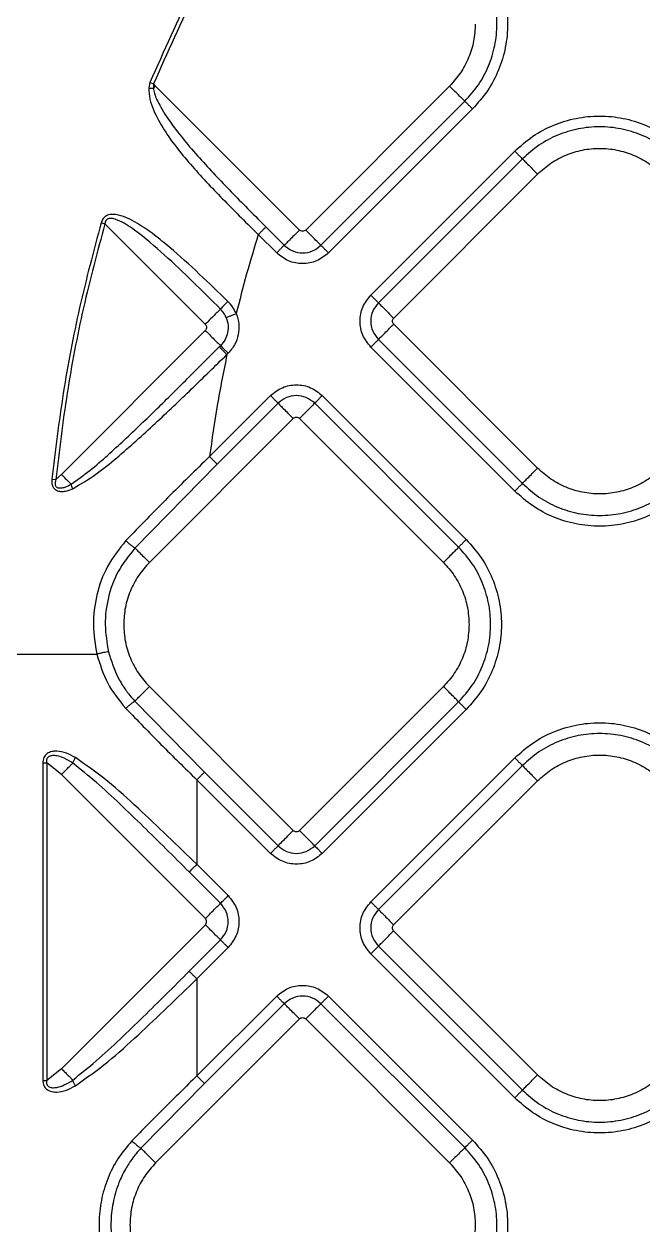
# Model space of a CAD drawing. Extents: x 939 to 1039, y 781 to 934.
# Drawn here: x 954.43 to 957.26, y 836 to 841.49 of the extents above; entities that cross this region are included whole.
import ezdxf

# ---------------------------------------------------------------- set-up
doc = ezdxf.new("R2010")
doc.units = 0
doc.header["$MEASUREMENT"] = 0
doc.layers.add('1', color=4, linetype='Continuous')

# ---------------------------------------------------------------- blocks, each defined once
blk = doc.blocks.new('Envoy')
at = {"layer": '1', "color": 3, "linetype": 'Continuous', "lineweight": 25}
for p, q in [((16.3502, 42.0506), (16.3445, 42.0255)), ((16.3502, 42.0506), (16.3665, 42.0439)), ((16.3665, 42.0439), (16.3658, 42.024)), ((16.3759, 42.0341), (16.3658, 42.024)), ((16.3759, 42.0341), (16.3665, 42.0439)), ((17.0348, 41.3753), (16.3759, 42.0341)), ((17.7219, 42.0341), (17.0631, 41.3753)), ((17.1328, 41.3055), (17.7916, 41.9644)), ((17.8265, 41.9295), (17.1677, 41.2707)), ((17.3612, 41.0772), (18.02, 41.736)), ((18.0549, 41.7011), (17.3961, 41.0423)), ((17.4658, 40.9726), (18.1246, 41.6314)), ((16.6035, 40.944), (16.1436, 41.404)), ((16.8811, 41.3895), (16.9651, 41.3055)), ((16.9302, 41.2707), (16.8462, 41.3547)), ((16.6035, 40.9158), (15.9447, 40.2569)), ((18.1246, 40.2854), (17.4658, 40.9443)), ((16.6676, 40.8404), (16.6733, 40.846)), ((18.02, 40.1809), (17.3612, 40.8397)), ((17.3961, 40.8745), (18.0549, 40.2157)), ((16.7081, 40.8112), (16.7025, 40.8055)), ((16.6229, 40.3388), (16.9017, 40.6176)), ((17.1391, 40.6176), (17.798, 39.9588)), ((16.9365, 40.5828), (16.6577, 40.304)), ((17.7631, 39.9239), (17.1043, 40.5828)), ((16.3474, 39.8542), (17.0063, 40.513)), ((17.0345, 40.513), (17.6934, 39.8542)), ((16.6577, 40.304), (16.2814, 39.9202)), ((15.9012, 40.2349), (15.9187, 40.2331)), ((15.9447, 40.2569), (15.9187, 40.2331)), ((17.0063, 38.6272), (16.3474, 39.2861)), ((17.6934, 39.2861), (17.0345, 38.6272)), ((16.2809, 39.2196), (16.5995, 38.8946)), ((17.1043, 38.5575), (17.7631, 39.2164)), ((17.798, 39.1815), (17.1391, 38.5227)), ((15.86, 38.9374), (15.86, 37.4834)), ((15.86, 38.9374), (15.8776, 38.9374)), ((15.8776, 38.9374), (15.8776, 37.4834)), ((15.9447, 38.8834), (15.8776, 38.9374)), ((17.3612, 38.3006), (18.02, 38.9595)), ((18.0549, 38.9246), (17.396, 38.2658)), ((16.6036, 38.2246), (15.9447, 38.8834)), ((16.5646, 38.8597), (16.5646, 38.4727)), ((16.9017, 38.5227), (16.5646, 38.8597)), ((16.5995, 38.8946), (16.9365, 38.5575)), ((17.4657, 38.196), (18.1246, 38.8549)), ((16.5646, 38.4727), (16.7081, 38.3292)), ((16.6733, 38.2943), (16.5298, 38.4378)), ((16.6036, 38.1963), (15.9447, 37.5374)), ((18.1246, 37.5089), (17.4657, 38.1678)), ((16.5298, 37.983), (16.6733, 38.1265)), ((16.7081, 38.0917), (16.5646, 37.9482)), ((17.396, 38.098), (18.0549, 37.4392)), ((18.02, 37.4043), (17.3612, 38.0632)), ((16.5646, 37.9482), (16.5646, 37.5041)), ((16.5646, 37.5041), (16.9302, 37.8696)), ((17.1677, 37.8696), (17.8265, 37.2108)), ((16.9651, 37.8348), (16.5995, 37.4692)), ((17.7916, 37.176), (17.1328, 37.8348)), ((16.3759, 37.1062), (17.0348, 37.7651)), ((17.0631, 37.7651), (17.7219, 37.1062)), ((15.86, 37.4834), (15.8776, 37.4834)), ((15.9447, 37.5374), (15.8776, 37.4834)), ((16.5995, 37.4692), (16.3087, 37.1735))]:
    blk.add_line(p, q, dxfattribs=at)
for points, knots in [([(14.595, 39.4346), (14.6045, 39.6221), (14.6236, 39.9985), (14.703, 40.5621), (14.8221, 41.1243), (14.9754, 41.6443), (15.154, 42.1208), (15.35, 42.5541), (15.5779, 42.9778), (15.8387, 43.3892), (16.1162, 43.763), (16.4047, 44.0995), (16.6986, 44.4), (17.0153, 44.683), (17.3538, 44.9462), (17.713, 45.187), (18.0911, 45.4032), (18.486, 45.5927), (18.895, 45.7537), (19.3153, 45.8851), (19.7438, 45.9851), (20.1772, 46.0561), (20.4682, 46.0774), (20.6134, 46.0881)], [0, 0, 0, 0, 0.057519, 0.115497, 0.173995, 0.233075, 0.280807, 0.328999, 0.377692, 0.426925, 0.476723, 0.518669, 0.561028, 0.603797, 0.646955, 0.690471, 0.7343, 0.778382, 0.822649, 0.867024, 0.911433, 0.955789, 1, 1, 1, 1]), ([(17.0512, 43.2698), (16.9583, 43.1424), (16.7731, 42.8884), (16.5398, 42.4789), (16.4133, 42.1931), (16.3502, 42.0506)], [0, 0, 0, 0, 0.33526, 0.668547, 1, 1, 1, 1]), ([(17.0651, 43.259), (16.9731, 43.1329), (16.789, 42.8805), (16.5563, 42.4726), (16.4298, 42.1868), (16.3665, 42.0439)], [0, 0, 0, 0, 0.333113, 0.66644, 1, 1, 1, 1]), ([(17.8265, 42.7068), (17.8505, 42.6799), (17.8984, 42.6262), (17.9487, 42.5297), (17.9804, 42.4261), (17.991, 42.3182), (17.9804, 42.2102), (17.9487, 42.1067), (17.8984, 42.0102), (17.8505, 41.9564), (17.8265, 41.9295)], [0, 0, 0, 0, 0.1249993, 0.2500002, 0.3749998, 0.5, 0.6250002, 0.7499998, 0.8750007, 1, 1, 1, 1]), ([(17.7916, 41.9644), (17.8134, 41.9889), (17.8571, 42.0378), (17.9029, 42.1256), (17.9318, 42.2199), (17.9414, 42.3182), (17.9318, 42.4165), (17.9029, 42.5107), (17.8571, 42.5985), (17.8134, 42.6475), (17.7916, 42.672)], [0, 0, 0, 0, 0.125, 0.250001, 0.375, 0.5, 0.625, 0.75, 0.875, 1, 1, 1, 1]), ([(17.8396, 42.3182), (17.8381, 42.2919), (17.8351, 42.2393), (17.8111, 42.1636), (17.7745, 42.0931), (17.7394, 42.0538), (17.7219, 42.0341)], [0, 0, 0, 0, 0.25, 0.5, 0.750001, 1, 1, 1, 1]), ([(16.3445, 42.0255), (16.3454, 42.0082), (16.3471, 41.9735), (16.3716, 41.9086), (16.4307, 41.802), (16.5426, 41.6642), (16.6911, 41.5077), (16.7945, 41.4057), (16.8462, 41.3547)], [0, 0, 0, 0, 0.060393, 0.121471, 0.245108, 0.495655, 0.747972, 1, 1, 1, 1]), ([(16.3445, 42.0255), (16.348, 42.0253), (16.355, 42.0249), (16.3622, 42.0243), (16.3658, 42.024)], [0, 0, 0, 0, 0.499984, 1, 1, 1, 1]), ([(16.3658, 42.024), (16.3673, 42.0159), (16.3708, 41.9978), (16.3828, 41.9691), (16.4084, 41.9193), (16.4525, 41.8544), (16.5158, 41.7743), (16.6078, 41.6694), (16.7308, 41.5405), (16.8309, 41.4399), (16.8811, 41.3895)], [0, 0, 0, 0, 0.029653, 0.067178, 0.113034, 0.23478, 0.353817, 0.486673, 0.742908, 1, 1, 1, 1]), ([(17.7916, 41.9644), (17.7894, 41.9666), (17.785, 41.971), (17.7684, 41.9876), (17.7467, 42.0093), (17.7302, 42.0258), (17.7219, 42.0341)], [0, 0, 0, 0, 0.2499958, 0.499998, 0.7500011, 1, 1, 1, 1]), ([(17.7916, 41.9644), (17.7927, 41.9633), (17.7949, 41.9611), (17.8032, 41.9528), (17.8141, 41.9419), (17.8223, 41.9337), (17.8265, 41.9295)], [0, 0, 0, 0, 0.249995, 0.5, 0.75, 1, 1, 1, 1]), ([(18.02, 41.736), (18.0469, 41.76), (18.1007, 41.8079), (18.1972, 41.8582), (18.3007, 41.8899), (18.4087, 41.9005), (18.5166, 41.8899), (18.6202, 41.8582), (18.7167, 41.8079), (18.7704, 41.76), (18.7973, 41.736)], [0, 0, 0, 0, 0.125002, 0.25, 0.374999, 0.500001, 0.625, 0.75, 0.875, 1, 1, 1, 1]), ([(18.7625, 41.7011), (18.738, 41.7229), (18.689, 41.7666), (18.6012, 41.8124), (18.507, 41.8412), (18.4087, 41.8509), (18.3104, 41.8412), (18.2161, 41.8124), (18.1283, 41.7666), (18.0794, 41.7229), (18.0549, 41.7011)], [0, 0, 0, 0, 0.124999, 0.25, 0.375, 0.499999, 0.625, 0.75, 0.874999, 1, 1, 1, 1]), ([(18.0549, 41.7011), (18.0538, 41.7022), (18.0516, 41.7044), (18.0433, 41.7127), (18.0324, 41.7236), (18.0242, 41.7318), (18.02, 41.736)], [0, 0, 0, 0, 0.249994, 0.499981, 0.749981, 1, 1, 1, 1]), ([(18.1246, 41.6314), (18.1443, 41.6489), (18.1836, 41.684), (18.2541, 41.7207), (18.3298, 41.7439), (18.4087, 41.7516), (18.4876, 41.7439), (18.5633, 41.7207), (18.6338, 41.684), (18.6731, 41.6489), (18.6927, 41.6314)], [0, 0, 0, 0, 0.125002, 0.250002, 0.374999, 0.500002, 0.625, 0.750001, 0.875001, 1, 1, 1, 1]), ([(18.0549, 41.7011), (18.0571, 41.6989), (18.0615, 41.6945), (18.0781, 41.6779), (18.0998, 41.6562), (18.1163, 41.6397), (18.1246, 41.6314)], [0, 0, 0, 0, 0.249996, 0.500006, 0.75, 1, 1, 1, 1]), ([(16.7068, 41.0489), (16.6634, 41.0908), (16.5759, 41.1752), (16.4638, 41.2776), (16.3691, 41.3546), (16.3057, 41.3992), (16.2508, 41.4291), (16.2132, 41.4434), (16.181, 41.4481), (16.1601, 41.4455), (16.1453, 41.4377), (16.1366, 41.4294), (16.1303, 41.4195), (16.1279, 41.4124), (16.1267, 41.4088)], [0, 0, 0, 0, 0.240374, 0.484147, 0.608417, 0.735385, 0.800483, 0.867469, 0.902087, 0.936932, 0.953857, 0.969924, 0.985244, 1, 1, 1, 1]), ([(16.1267, 41.4088), (16.0923, 41.28), (16.0236, 41.0227), (15.9491, 40.6303), (15.9171, 40.3666), (15.9012, 40.2349)], [0, 0, 0, 0, 0.334234, 0.667521, 1, 1, 1, 1]), ([(16.1436, 41.404), (16.1095, 41.2761), (16.0411, 41.0201), (15.9666, 40.6288), (15.9347, 40.3651), (15.9187, 40.2331)], [0, 0, 0, 0, 0.332501, 0.665942, 1, 1, 1, 1]), ([(16.1267, 41.4088), (16.1294, 41.408), (16.1349, 41.4065), (16.1407, 41.4048), (16.1436, 41.404)], [0, 0, 0, 0, 0.499973, 1, 1, 1, 1]), ([(16.6732, 41.0137), (16.5888, 41.0975), (16.4615, 41.2241), (16.3045, 41.3597), (16.2227, 41.4141), (16.1818, 41.4279), (16.1652, 41.429), (16.1547, 41.4253), (16.1488, 41.4201), (16.1449, 41.4127), (16.1441, 41.407), (16.1436, 41.404)], [0, 0, 0, 0, 0.506164, 0.764064, 0.8935, 0.928018, 0.953435, 0.96502, 0.975754, 0.987013, 1, 1, 1, 1]), ([(16.8462, 41.3547), (16.8503, 41.3588), (16.8586, 41.3671), (16.8695, 41.3779), (16.8777, 41.3862), (16.88, 41.3884), (16.8811, 41.3895)], [0, 0, 0, 0, 0.2500013, 0.5000076, 0.7499998, 1, 1, 1, 1]), ([(16.8462, 41.3547), (16.8278, 41.2948), (16.7911, 41.175), (16.7604, 41.0535), (16.745, 40.9927)], [0, 0, 0, 0, 0.499863, 1, 1, 1, 1]), ([(17.0348, 41.3753), (17.0265, 41.367), (17.0099, 41.3504), (16.9883, 41.3288), (16.9717, 41.3122), (16.9673, 41.3078), (16.9651, 41.3055)], [0, 0, 0, 0, 0.2499989, 0.500002, 0.7500042, 1, 1, 1, 1]), ([(17.0631, 41.3753), (17.061, 41.3736), (17.0568, 41.3704), (17.0489, 41.3689), (17.041, 41.3704), (17.0368, 41.3736), (17.0348, 41.3753)], [0, 0, 0, 0, 0.250207, 0.499963, 0.749793, 1, 1, 1, 1]), ([(17.1328, 41.3055), (17.1306, 41.3078), (17.1261, 41.3122), (17.1095, 41.3288), (17.0879, 41.3504), (17.0713, 41.367), (17.0631, 41.3753)], [0, 0, 0, 0, 0.249994, 0.500002, 0.750003, 1, 1, 1, 1]), ([(16.9651, 41.3055), (16.9639, 41.3044), (16.9617, 41.3022), (16.9534, 41.2939), (16.9426, 41.2831), (16.9343, 41.2748), (16.9302, 41.2707)], [0, 0, 0, 0, 0.249991, 0.499989, 0.749986, 1, 1, 1, 1]), ([(16.9651, 41.3055), (16.9773, 41.2959), (17.0019, 41.2765), (17.0489, 41.2679), (17.096, 41.2765), (17.1205, 41.2959), (17.1328, 41.3055)], [0, 0, 0, 0, 0.249854, 0.499976, 0.750123, 1, 1, 1, 1]), ([(17.1328, 41.3055), (17.1339, 41.3044), (17.1361, 41.3022), (17.1444, 41.2939), (17.1552, 41.2831), (17.1635, 41.2748), (17.1677, 41.2707)], [0, 0, 0, 0, 0.249995, 0.499983, 0.750004, 1, 1, 1, 1]), ([(17.1677, 41.2707), (17.1503, 41.257), (17.1156, 41.2295), (17.0489, 41.2175), (16.9823, 41.2295), (16.9475, 41.257), (16.9302, 41.2707)], [0, 0, 0, 0, 0.2500696, 0.5000136, 0.7499316, 1, 1, 1, 1]), ([(17.3612, 40.8397), (17.3475, 40.857), (17.32, 40.8918), (17.308, 40.9584), (17.32, 41.0251), (17.3475, 41.0598), (17.3612, 41.0772)], [0, 0, 0, 0, 0.25007, 0.500018, 0.749936, 1, 1, 1, 1]), ([(17.3961, 41.0423), (17.3949, 41.0434), (17.3927, 41.0456), (17.3844, 41.0539), (17.3736, 41.0647), (17.3653, 41.073), (17.3612, 41.0772)], [0, 0, 0, 0, 0.249989, 0.499993, 0.749997, 1, 1, 1, 1]), ([(16.6732, 41.0137), (16.671, 41.0115), (16.6665, 41.007), (16.6499, 40.9904), (16.6283, 40.9688), (16.6118, 40.9523), (16.6035, 40.944)], [0, 0, 0, 0, 0.249998, 0.500005, 0.749991, 1, 1, 1, 1]), ([(16.7068, 41.0489), (16.7027, 41.0448), (16.6946, 41.0366), (16.6842, 41.0257), (16.6763, 41.0173), (16.6742, 41.0149), (16.6732, 41.0137)], [0, 0, 0, 0, 0.250009, 0.499987, 0.750024, 1, 1, 1, 1]), ([(16.6993, 40.9743), (16.6961, 40.9813), (16.6894, 40.9957), (16.6787, 41.0076), (16.6732, 41.0137)], [0, 0, 0, 0, 0.483453, 1, 1, 1, 1]), ([(16.745, 40.9927), (16.7403, 41.0026), (16.7305, 41.0233), (16.7149, 41.0401), (16.7068, 41.0489)], [0, 0, 0, 0, 0.479042, 1, 1, 1, 1]), ([(17.3961, 41.0423), (17.3864, 41.03), (17.367, 41.0055), (17.3584, 40.9584), (17.367, 40.9114), (17.3864, 40.8868), (17.3961, 40.8745)], [0, 0, 0, 0, 0.249858, 0.499987, 0.750127, 1, 1, 1, 1]), ([(17.3961, 41.0423), (17.3983, 41.0401), (17.4027, 41.0356), (17.4193, 41.019), (17.4409, 40.9974), (17.4575, 40.9808), (17.4658, 40.9726)], [0, 0, 0, 0, 0.2499936, 0.5000011, 0.7499916, 1, 1, 1, 1]), ([(16.6993, 40.9743), (16.7027, 40.9631), (16.7097, 40.941), (16.707, 40.9059), (16.6956, 40.8727), (16.6807, 40.8549), (16.6733, 40.846)], [0, 0, 0, 0, 0.250604, 0.499374, 0.750725, 1, 1, 1, 1]), ([(16.745, 40.9927), (16.7396, 40.9905), (16.7287, 40.9861), (16.7145, 40.9804), (16.7036, 40.976), (16.7007, 40.9748), (16.6993, 40.9743)], [0, 0, 0, 0, 0.2499785, 0.4999781, 0.7500005, 1, 1, 1, 1]), ([(16.745, 40.9927), (16.7499, 40.977), (16.7596, 40.9456), (16.7559, 40.896), (16.7398, 40.8489), (16.7187, 40.8237), (16.7081, 40.8112)], [0, 0, 0, 0, 0.249855, 0.500039, 0.749734, 1, 1, 1, 1]), ([(17.4658, 40.9443), (17.4641, 40.9463), (17.4609, 40.9505), (17.4594, 40.9584), (17.4609, 40.9663), (17.4641, 40.9705), (17.4658, 40.9726)], [0, 0, 0, 0, 0.250239, 0.500001, 0.749753, 1, 1, 1, 1]), ([(16.6035, 40.944), (16.6052, 40.942), (16.6084, 40.9378), (16.6099, 40.9299), (16.6084, 40.922), (16.6052, 40.9178), (16.6035, 40.9158)], [0, 0, 0, 0, 0.250247, 0.5, 0.749753, 1, 1, 1, 1]), ([(16.6035, 40.9158), (16.6118, 40.9075), (16.6284, 40.8909), (16.65, 40.8693), (16.6666, 40.8527), (16.6711, 40.8483), (16.6733, 40.846)], [0, 0, 0, 0, 0.249997, 0.499999, 0.750006, 1, 1, 1, 1]), ([(17.3961, 40.8745), (17.3983, 40.8768), (17.4027, 40.8812), (17.4193, 40.8978), (17.4409, 40.9194), (17.4575, 40.936), (17.4658, 40.9443)], [0, 0, 0, 0, 0.249993, 0.5, 0.749991, 1, 1, 1, 1]), ([(15.9893, 40.2123), (16.0183, 40.2328), (16.0764, 40.2738), (16.1554, 40.3437), (16.2331, 40.4146), (16.3082, 40.4859), (16.4046, 40.5793), (16.5242, 40.6972), (16.6188, 40.7916), (16.6676, 40.8404)], [0, 0, 0, 0, 0.115971, 0.23265, 0.342683, 0.457124, 0.568197, 0.776953, 1, 1, 1, 1]), ([(16.7025, 40.8055), (16.6983, 40.8097), (16.6901, 40.8179), (16.6792, 40.8288), (16.6709, 40.8371), (16.6687, 40.8393), (16.6676, 40.8404)], [0, 0, 0, 0, 0.249999, 0.50002, 0.750006, 1, 1, 1, 1]), ([(16.6733, 40.846), (16.6744, 40.8449), (16.6766, 40.8427), (16.6849, 40.8344), (16.6957, 40.8236), (16.704, 40.8153), (16.7081, 40.8112)], [0, 0, 0, 0, 0.249988, 0.499994, 0.749998, 1, 1, 1, 1]), ([(17.3961, 40.8745), (17.3949, 40.8734), (17.3927, 40.8712), (17.3844, 40.8629), (17.3736, 40.8521), (17.3653, 40.8438), (17.3612, 40.8397)], [0, 0, 0, 0, 0.249987, 0.499994, 0.749998, 1, 1, 1, 1]), ([(15.9965, 40.1916), (16.0326, 40.2126), (16.103, 40.2538), (16.1973, 40.3321), (16.2872, 40.4102), (16.4016, 40.5154), (16.5398, 40.6471), (16.6487, 40.7531), (16.7025, 40.8055)], [0, 0, 0, 0, 0.136143, 0.266009, 0.39289, 0.517551, 0.761655, 1, 1, 1, 1]), ([(16.7025, 40.8055), (16.687, 40.7282), (16.656, 40.5733), (16.6339, 40.417), (16.6229, 40.3388)], [0, 0, 0, 0, 0.499762, 1, 1, 1, 1]), ([(16.9017, 40.6176), (16.919, 40.6313), (16.9538, 40.6588), (17.0204, 40.6708), (17.0871, 40.6588), (17.1218, 40.6313), (17.1391, 40.6176)], [0, 0, 0, 0, 0.2500696, 0.5000136, 0.7499316, 1, 1, 1, 1]), ([(16.9365, 40.5828), (16.9354, 40.5839), (16.9332, 40.5861), (16.9249, 40.5944), (16.9141, 40.6052), (16.9058, 40.6135), (16.9017, 40.6176)], [0, 0, 0, 0, 0.249995, 0.499983, 0.750002, 1, 1, 1, 1]), ([(17.1043, 40.5828), (17.092, 40.5924), (17.0675, 40.6118), (17.0204, 40.6204), (16.9733, 40.6118), (16.9488, 40.5924), (16.9365, 40.5828)], [0, 0, 0, 0, 0.249853, 0.499976, 0.750124, 1, 1, 1, 1]), ([(17.1043, 40.5828), (17.1054, 40.5839), (17.1076, 40.5861), (17.1159, 40.5944), (17.1267, 40.6052), (17.135, 40.6135), (17.1391, 40.6176)], [0, 0, 0, 0, 0.249991, 0.499989, 0.749983, 1, 1, 1, 1]), ([(16.9365, 40.5828), (16.9388, 40.5806), (16.9432, 40.5761), (16.9598, 40.5595), (16.9814, 40.5379), (16.998, 40.5213), (17.0063, 40.513)], [0, 0, 0, 0, 0.249995, 0.500002, 0.750004, 1, 1, 1, 1]), ([(17.1043, 40.5828), (17.1021, 40.5806), (17.0976, 40.5761), (17.081, 40.5595), (17.0594, 40.5379), (17.0428, 40.5213), (17.0345, 40.513)], [0, 0, 0, 0, 0.2499965, 0.4999979, 0.7500024, 1, 1, 1, 1]), ([(17.0063, 40.513), (17.0083, 40.5147), (17.0125, 40.5179), (17.0204, 40.5194), (17.0283, 40.5179), (17.0325, 40.5147), (17.0345, 40.513)], [0, 0, 0, 0, 0.250204, 0.499963, 0.749796, 1, 1, 1, 1]), ([(16.6229, 40.3388), (16.5586, 40.2761), (16.4288, 40.1493), (16.3033, 40.0194), (16.2399, 39.9538)], [0, 0, 0, 0, 0.495038, 1, 1, 1, 1]), ([(16.6577, 40.304), (16.6566, 40.3051), (16.6544, 40.3073), (16.6461, 40.3156), (16.6353, 40.3264), (16.627, 40.3347), (16.6229, 40.3388)], [0, 0, 0, 0, 0.249995, 0.499996, 0.749998, 1, 1, 1, 1]), ([(15.9012, 40.2349), (15.9008, 40.2302), (15.9002, 40.2204), (15.9023, 40.208), (15.9064, 40.1985), (15.9114, 40.1918), (15.9181, 40.1861), (15.9291, 40.1807), (15.9445, 40.1783), (15.9686, 40.1804), (15.9855, 40.1871), (15.9965, 40.1916)], [0, 0, 0, 0, 0.101761, 0.208081, 0.264944, 0.32549, 0.390403, 0.458988, 0.599492, 0.737615, 1, 1, 1, 1]), ([(15.9187, 40.2331), (15.9175, 40.229), (15.9155, 40.2216), (15.9153, 40.2119), (15.9174, 40.205), (15.9207, 40.2004), (15.9256, 40.1971), (15.9337, 40.1946), (15.946, 40.1948), (15.9658, 40.1997), (15.9801, 40.2074), (15.9893, 40.2123)], [0, 0, 0, 0, 0.115317, 0.208461, 0.261725, 0.312367, 0.365652, 0.426512, 0.550252, 0.710237, 1, 1, 1, 1]), ([(15.9447, 40.2569), (15.9528, 40.2488), (15.969, 40.2326), (15.9825, 40.2191), (15.9893, 40.2123)], [0, 0, 0, 0, 0.499986, 1, 1, 1, 1]), ([(18.0549, 40.2157), (18.0571, 40.2179), (18.0615, 40.2224), (18.0781, 40.2389), (18.0998, 40.2606), (18.1163, 40.2772), (18.1246, 40.2854)], [0, 0, 0, 0, 0.2499971, 0.5000068, 0.7500017, 1, 1, 1, 1]), ([(18.6927, 40.2854), (18.6731, 40.2679), (18.6338, 40.2328), (18.5633, 40.1961), (18.4876, 40.1729), (18.4087, 40.1652), (18.3298, 40.1729), (18.2541, 40.1961), (18.1836, 40.2328), (18.1443, 40.2679), (18.1246, 40.2854)], [0, 0, 0, 0, 0.124999, 0.249999, 0.374999, 0.499998, 0.625001, 0.749998, 0.874998, 1, 1, 1, 1]), ([(15.9965, 40.1916), (15.995, 40.1952), (15.9921, 40.2025), (15.9902, 40.2091), (15.9893, 40.2123)], [0, 0, 0, 0, 0.500009, 1, 1, 1, 1]), ([(18.0549, 40.2157), (18.0538, 40.2146), (18.0516, 40.2124), (18.0433, 40.2041), (18.0324, 40.1933), (18.0242, 40.185), (18.02, 40.1809)], [0, 0, 0, 0, 0.249995, 0.49998, 0.749981, 1, 1, 1, 1]), ([(18.7973, 40.1809), (18.7704, 40.1569), (18.7167, 40.1089), (18.6202, 40.0586), (18.5166, 40.0269), (18.4087, 40.0164), (18.3007, 40.0269), (18.1972, 40.0586), (18.1007, 40.1089), (18.0469, 40.1569), (18.02, 40.1809)], [0, 0, 0, 0, 0.125, 0.25, 0.374999, 0.499999, 0.625, 0.75, 0.874998, 1, 1, 1, 1]), ([(18.0549, 40.2157), (18.0794, 40.1939), (18.1283, 40.1502), (18.2161, 40.1044), (18.3104, 40.0756), (18.4087, 40.066), (18.507, 40.0756), (18.6012, 40.1044), (18.689, 40.1502), (18.738, 40.1939), (18.7625, 40.2157)], [0, 0, 0, 0, 0.1250017, 0.2500002, 0.375, 0.5000013, 0.6249997, 0.7499995, 0.8750006, 1, 1, 1, 1]), ([(17.7631, 39.9239), (17.7642, 39.925), (17.7664, 39.9272), (17.7747, 39.9355), (17.7855, 39.9464), (17.7938, 39.9547), (17.798, 39.9588)], [0, 0, 0, 0, 0.249993, 0.499982, 0.750004, 1, 1, 1, 1]), ([(17.798, 39.9588), (17.822, 39.9319), (17.8699, 39.8781), (17.9202, 39.7817), (17.9519, 39.6781), (17.9625, 39.5701), (17.9519, 39.4622), (17.9202, 39.3586), (17.8699, 39.2621), (17.822, 39.2084), (17.798, 39.1815)], [0, 0, 0, 0, 0.124999, 0.249999, 0.375, 0.5, 0.625, 0.750001, 0.875001, 1, 1, 1, 1]), ([(16.2399, 39.9538), (16.2093, 39.9156), (16.1497, 39.8411), (16.1028, 39.7068), (16.0847, 39.5693), (16.0996, 39.4795), (16.107, 39.4346)], [0, 0, 0, 0, 0.262721, 0.51251, 0.756279, 1, 1, 1, 1]), ([(16.2814, 39.9202), (16.2537, 39.8856), (16.1993, 39.8177), (16.156, 39.6952), (16.1392, 39.5692), (16.1531, 39.4868), (16.16, 39.4456)], [0, 0, 0, 0, 0.260418, 0.510177, 0.75513, 1, 1, 1, 1]), ([(16.2399, 39.9538), (16.244, 39.95), (16.2522, 39.9424), (16.2643, 39.9322), (16.2748, 39.9241), (16.2792, 39.9215), (16.2814, 39.9202)], [0, 0, 0, 0, 0.249986, 0.499995, 0.750003, 1, 1, 1, 1]), ([(16.2814, 39.9202), (16.2846, 39.9171), (16.2908, 39.9108), (16.3069, 39.8948), (16.3261, 39.8755), (16.3403, 39.8613), (16.3474, 39.8542)], [0, 0, 0, 0, 0.249998, 0.500007, 0.750006, 1, 1, 1, 1]), ([(17.7631, 39.9239), (17.7609, 39.9217), (17.7565, 39.9173), (17.7399, 39.9007), (17.7182, 39.879), (17.7017, 39.8625), (17.6934, 39.8542)], [0, 0, 0, 0, 0.2499971, 0.5000068, 0.7500017, 1, 1, 1, 1]), ([(17.7631, 39.2164), (17.7849, 39.2408), (17.8286, 39.2898), (17.8744, 39.3776), (17.9032, 39.4719), (17.9128, 39.5701), (17.9032, 39.6684), (17.8744, 39.7627), (17.8286, 39.8505), (17.7849, 39.8995), (17.7631, 39.9239)], [0, 0, 0, 0, 0.125, 0.25, 0.375, 0.5, 0.625, 0.749999, 0.874999, 1, 1, 1, 1]), ([(16.3474, 39.8542), (16.3299, 39.8346), (16.2948, 39.7953), (16.2583, 39.7247), (16.2342, 39.6491), (16.2312, 39.5964), (16.2298, 39.5701)], [0, 0, 0, 0, 0.25, 0.5, 0.75, 1, 1, 1, 1]), ([(17.6934, 39.8542), (17.7109, 39.8346), (17.746, 39.7953), (17.7825, 39.7247), (17.8066, 39.6491), (17.8096, 39.5964), (17.811, 39.5701)], [0, 0, 0, 0, 0.25, 0.500001, 0.75, 1, 1, 1, 1]), ([(16.2298, 39.5701), (16.2312, 39.5438), (16.2342, 39.4912), (16.2583, 39.4155), (16.2948, 39.345), (16.3299, 39.3057), (16.3474, 39.2861)], [0, 0, 0, 0, 0.25, 0.500001, 0.750001, 1, 1, 1, 1]), ([(17.811, 39.5701), (17.8096, 39.5438), (17.8066, 39.4912), (17.7825, 39.4155), (17.746, 39.345), (17.7109, 39.3057), (17.6934, 39.2861)], [0, 0, 0, 0, 0.25, 0.5, 0.750001, 1, 1, 1, 1]), ([(14.595, 39.4346), (14.6159, 39.4346), (14.6577, 39.4346), (14.7719, 39.4346), (14.9212, 39.4346), (15.1061, 39.4346), (15.3216, 39.4346), (15.5637, 39.4346), (15.8262, 39.4346), (16.0134, 39.4346), (16.107, 39.4346)], [0, 0, 0, 0, 0.125006, 0.250009, 0.375006, 0.500004, 0.625005, 0.750003, 0.875001, 1, 1, 1, 1]), ([(16.16, 39.4456), (16.1569, 39.4451), (16.1508, 39.4441), (16.1374, 39.4415), (16.1223, 39.4382), (16.1121, 39.4358), (16.107, 39.4346)], [0, 0, 0, 0, 0.2499666, 0.4999856, 0.7500109, 1, 1, 1, 1]), ([(16.107, 39.4346), (16.1209, 39.3889), (16.1487, 39.2972), (16.2092, 39.2233), (16.2395, 39.1863)], [0, 0, 0, 0, 0.498516, 1, 1, 1, 1]), ([(16.16, 39.4456), (16.173, 39.4041), (16.1925, 39.3419), (16.2287, 39.2848), (16.2454, 39.2618), (16.2584, 39.2447), (16.2711, 39.2305), (16.2809, 39.2196)], [0, 0, 0, 0, 0.500361, 0.750366, 0.778786, 0.82983, 1, 1, 1, 1]), ([(16.2809, 39.2196), (16.284, 39.2226), (16.2901, 39.2287), (16.3062, 39.2449), (16.3258, 39.2644), (16.3402, 39.2789), (16.3474, 39.2861)], [0, 0, 0, 0, 0.24999, 0.499986, 0.749999, 1, 1, 1, 1]), ([(17.7631, 39.2164), (17.7609, 39.2186), (17.7565, 39.223), (17.7399, 39.2396), (17.7182, 39.2612), (17.7017, 39.2778), (17.6934, 39.2861)], [0, 0, 0, 0, 0.2499957, 0.5000049, 0.7499993, 1, 1, 1, 1]), ([(16.2395, 39.1863), (16.2437, 39.1901), (16.2519, 39.1978), (16.264, 39.2079), (16.2744, 39.2159), (16.2788, 39.2183), (16.2809, 39.2196)], [0, 0, 0, 0, 0.250001, 0.499997, 0.750003, 1, 1, 1, 1]), ([(16.2395, 39.1863), (16.2928, 39.1312), (16.3994, 39.0211), (16.5096, 38.9135), (16.5646, 38.8597)], [0, 0, 0, 0, 0.500191, 1, 1, 1, 1]), ([(17.7631, 39.2164), (17.7642, 39.2152), (17.7664, 39.213), (17.7747, 39.2047), (17.7855, 39.1939), (17.7938, 39.1856), (17.798, 39.1815)], [0, 0, 0, 0, 0.249995, 0.499983, 0.750004, 1, 1, 1, 1]), ([(18.02, 38.9595), (18.0469, 38.9834), (18.1006, 39.0314), (18.1971, 39.0817), (18.3007, 39.1134), (18.4086, 39.124), (18.5166, 39.1134), (18.6202, 39.0817), (18.7166, 39.0314), (18.7704, 38.9834), (18.7973, 38.9595)], [0, 0, 0, 0, 0.1249995, 0.2500003, 0.3749995, 0.5000014, 0.6250005, 0.7499997, 0.8750005, 1, 1, 1, 1]), ([(18.7624, 38.9246), (18.738, 38.9464), (18.689, 38.9901), (18.6012, 39.0359), (18.5069, 39.0647), (18.4086, 39.0743), (18.3104, 39.0647), (18.2161, 39.0359), (18.1283, 38.9901), (18.0793, 38.9464), (18.0549, 38.9246)], [0, 0, 0, 0, 0.124999, 0.25, 0.375, 0.499999, 0.625, 0.75, 0.875001, 1, 1, 1, 1]), ([(16.0087, 38.9613), (15.9952, 38.9686), (15.9683, 38.9831), (15.9308, 38.9914), (15.9006, 38.9894), (15.8824, 38.9823), (15.8706, 38.9717), (15.8642, 38.9612), (15.8605, 38.9495), (15.8602, 38.9414), (15.86, 38.9374)], [0, 0, 0, 0, 0.247478, 0.494512, 0.618921, 0.744801, 0.809124, 0.87373, 0.937706, 1, 1, 1, 1]), ([(15.9967, 38.9353), (15.984, 38.9435), (15.9613, 38.9582), (15.9291, 38.969), (15.9054, 38.9713), (15.8907, 38.9682), (15.8819, 38.9619), (15.8777, 38.9548), (15.8763, 38.9463), (15.8772, 38.9405), (15.8776, 38.9374)], [0, 0, 0, 0, 0.299529, 0.535737, 0.674382, 0.778446, 0.834592, 0.886509, 0.939447, 1, 1, 1, 1]), ([(18.1246, 38.8549), (18.1442, 38.8724), (18.1835, 38.9075), (18.254, 38.9442), (18.3297, 38.9674), (18.4086, 38.9751), (18.4876, 38.9674), (18.5632, 38.9442), (18.6338, 38.9075), (18.6731, 38.8724), (18.6927, 38.8549)], [0, 0, 0, 0, 0.125, 0.249999, 0.374999, 0.500002, 0.625001, 0.750001, 0.875, 1, 1, 1, 1]), ([(15.9447, 38.8834), (15.9496, 38.8882), (15.9593, 38.898), (15.9733, 38.9119), (15.9861, 38.9248), (15.9932, 38.9318), (15.9967, 38.9353)], [0, 0, 0, 0, 0.249993, 0.499992, 0.75, 1, 1, 1, 1]), ([(16.0087, 38.9613), (16.0062, 38.9566), (16.0011, 38.9472), (15.9981, 38.9393), (15.9967, 38.9353)], [0, 0, 0, 0, 0.500035, 1, 1, 1, 1]), ([(16.5298, 38.4378), (16.4943, 38.4731), (16.4245, 38.5428), (16.3191, 38.6466), (16.213, 38.7486), (16.1072, 38.8476), (16.0327, 38.9067), (15.9967, 38.9353)], [0, 0, 0, 0, 0.205105, 0.404345, 0.606409, 0.809467, 1, 1, 1, 1]), ([(16.5646, 38.4727), (16.4753, 38.5589), (16.3412, 38.6883), (16.1583, 38.8553), (16.0587, 38.9259), (16.0087, 38.9613)], [0, 0, 0, 0, 0.498806, 0.748915, 1, 1, 1, 1]), ([(18.0549, 38.9246), (18.0538, 38.9257), (18.0515, 38.9279), (18.0432, 38.9362), (18.0324, 38.947), (18.0241, 38.9553), (18.02, 38.9595)], [0, 0, 0, 0, 0.249994, 0.499983, 0.749999, 1, 1, 1, 1]), ([(18.0549, 38.9246), (18.0571, 38.9224), (18.0615, 38.918), (18.0781, 38.9014), (18.0997, 38.8797), (18.1163, 38.8632), (18.1246, 38.8549)], [0, 0, 0, 0, 0.249996, 0.500007, 0.749999, 1, 1, 1, 1]), ([(16.5995, 38.8946), (16.5984, 38.8935), (16.5962, 38.8912), (16.5879, 38.8829), (16.5771, 38.8721), (16.5688, 38.8638), (16.5646, 38.8597)], [0, 0, 0, 0, 0.249994, 0.5, 0.750002, 1, 1, 1, 1]), ([(16.9365, 38.5575), (16.9388, 38.5597), (16.9432, 38.5642), (16.9598, 38.5808), (16.9814, 38.6024), (16.998, 38.619), (17.0063, 38.6272)], [0, 0, 0, 0, 0.249993, 0.5, 0.750002, 1, 1, 1, 1]), ([(17.0345, 38.6272), (17.0325, 38.6256), (17.0283, 38.6223), (17.0204, 38.6209), (17.0125, 38.6223), (17.0083, 38.6256), (17.0063, 38.6272)], [0, 0, 0, 0, 0.25021, 0.500037, 0.74979, 1, 1, 1, 1]), ([(17.1043, 38.5575), (17.1021, 38.5597), (17.0976, 38.5642), (17.081, 38.5808), (17.0594, 38.6024), (17.0428, 38.619), (17.0345, 38.6272)], [0, 0, 0, 0, 0.249995, 0.4999959, 0.7499999, 1, 1, 1, 1]), ([(16.9365, 38.5575), (16.9354, 38.5564), (16.9332, 38.5542), (16.9249, 38.5459), (16.9141, 38.5351), (16.9058, 38.5268), (16.9017, 38.5227)], [0, 0, 0, 0, 0.2499955, 0.4999831, 0.7500072, 1, 1, 1, 1]), ([(16.9365, 38.5575), (16.9488, 38.5479), (16.9733, 38.5285), (17.0204, 38.5199), (17.0675, 38.5285), (17.092, 38.5479), (17.1043, 38.5575)], [0, 0, 0, 0, 0.249865, 0.499988, 0.750122, 1, 1, 1, 1]), ([(17.1043, 38.5575), (17.1054, 38.5564), (17.1076, 38.5542), (17.1159, 38.5459), (17.1267, 38.5351), (17.135, 38.5268), (17.1391, 38.5227)], [0, 0, 0, 0, 0.249991, 0.499989, 0.749988, 1, 1, 1, 1]), ([(16.5646, 38.4727), (16.5605, 38.4685), (16.5522, 38.4602), (16.5414, 38.4494), (16.5331, 38.4411), (16.5309, 38.4389), (16.5298, 38.4378)], [0, 0, 0, 0, 0.2500024, 0.5000039, 0.7500046, 1, 1, 1, 1]), ([(17.1391, 38.5227), (17.1218, 38.509), (17.087, 38.4815), (17.0204, 38.4695), (16.9538, 38.4815), (16.919, 38.509), (16.9017, 38.5227)], [0, 0, 0, 0, 0.25007, 0.500022, 0.749931, 1, 1, 1, 1]), ([(16.6733, 38.2943), (16.6744, 38.2954), (16.6766, 38.2976), (16.6849, 38.3059), (16.6957, 38.3167), (16.704, 38.325), (16.7081, 38.3292)], [0, 0, 0, 0, 0.249998, 0.499989, 0.749997, 1, 1, 1, 1]), ([(16.7081, 38.3292), (16.7219, 38.3118), (16.7493, 38.2771), (16.7614, 38.2104), (16.7493, 38.1438), (16.7219, 38.109), (16.7081, 38.0917)], [0, 0, 0, 0, 0.2500686, 0.4999848, 0.7499296, 1, 1, 1, 1]), ([(16.6036, 38.2246), (16.6119, 38.2328), (16.6284, 38.2494), (16.6501, 38.271), (16.6667, 38.2876), (16.6711, 38.2921), (16.6733, 38.2943)], [0, 0, 0, 0, 0.250001, 0.499995, 0.750004, 1, 1, 1, 1]), ([(16.6733, 38.1265), (16.683, 38.1388), (16.7023, 38.1634), (16.7109, 38.2104), (16.7023, 38.2575), (16.683, 38.282), (16.6733, 38.2943)], [0, 0, 0, 0, 0.249878, 0.500016, 0.750138, 1, 1, 1, 1]), ([(17.3612, 38.0632), (17.3475, 38.0805), (17.32, 38.1153), (17.308, 38.1819), (17.32, 38.2485), (17.3475, 38.2833), (17.3612, 38.3006)], [0, 0, 0, 0, 0.250069, 0.500016, 0.749933, 1, 1, 1, 1]), ([(17.396, 38.2658), (17.3949, 38.2669), (17.3927, 38.2691), (17.3844, 38.2774), (17.3736, 38.2882), (17.3653, 38.2965), (17.3612, 38.3006)], [0, 0, 0, 0, 0.249997, 0.499992, 0.749996, 1, 1, 1, 1]), ([(17.396, 38.2658), (17.3864, 38.2535), (17.367, 38.229), (17.3584, 38.1819), (17.367, 38.1348), (17.3864, 38.1103), (17.396, 38.098)], [0, 0, 0, 0, 0.249862, 0.499987, 0.750122, 1, 1, 1, 1]), ([(17.396, 38.2658), (17.3982, 38.2636), (17.4027, 38.2591), (17.4193, 38.2425), (17.4409, 38.2209), (17.4575, 38.2043), (17.4657, 38.196)], [0, 0, 0, 0, 0.249996, 0.500007, 0.749999, 1, 1, 1, 1]), ([(16.6036, 38.1963), (16.6052, 38.1983), (16.6085, 38.2025), (16.6099, 38.2104), (16.6085, 38.2184), (16.6052, 38.2225), (16.6036, 38.2246)], [0, 0, 0, 0, 0.249939, 0.499868, 0.7498, 1, 1, 1, 1]), ([(16.6733, 38.1265), (16.6711, 38.1288), (16.6667, 38.1332), (16.6501, 38.1498), (16.6284, 38.1714), (16.6119, 38.188), (16.6036, 38.1963)], [0, 0, 0, 0, 0.2499971, 0.5000068, 0.7500017, 1, 1, 1, 1]), ([(17.396, 38.098), (17.3982, 38.1003), (17.4027, 38.1047), (17.4193, 38.1213), (17.4409, 38.1429), (17.4575, 38.1595), (17.4657, 38.1678)], [0, 0, 0, 0, 0.249996, 0.500007, 0.749999, 1, 1, 1, 1]), ([(17.4657, 38.1678), (17.4641, 38.1698), (17.4609, 38.174), (17.4594, 38.1819), (17.4609, 38.1898), (17.4641, 38.194), (17.4657, 38.196)], [0, 0, 0, 0, 0.2502268, 0.4999908, 0.7497732, 1, 1, 1, 1]), ([(16.6733, 38.1265), (16.6744, 38.1254), (16.6766, 38.1232), (16.6849, 38.1149), (16.6957, 38.1041), (16.704, 38.0958), (16.7081, 38.0917)], [0, 0, 0, 0, 0.249997, 0.499992, 0.749996, 1, 1, 1, 1]), ([(17.396, 38.098), (17.3949, 38.0969), (17.3927, 38.0947), (17.3844, 38.0864), (17.3736, 38.0756), (17.3653, 38.0673), (17.3612, 38.0632)], [0, 0, 0, 0, 0.2499997, 0.4999914, 0.7499953, 1, 1, 1, 1]), ([(15.9967, 37.4855), (16.0327, 37.5142), (16.1072, 37.5733), (16.213, 37.6723), (16.3192, 37.7742), (16.4245, 37.878), (16.4944, 37.9477), (16.5298, 37.983)], [0, 0, 0, 0, 0.19065, 0.393733, 0.595777, 0.794958, 1, 1, 1, 1]), ([(16.5298, 37.983), (16.5309, 37.9819), (16.5331, 37.9797), (16.5414, 37.9714), (16.5522, 37.9606), (16.5605, 37.9523), (16.5646, 37.9482)], [0, 0, 0, 0, 0.249994, 0.5, 0.750002, 1, 1, 1, 1]), ([(16.0087, 37.4595), (16.0587, 37.4949), (16.1584, 37.5655), (16.2956, 37.6911), (16.4311, 37.8183), (16.5201, 37.9049), (16.5646, 37.9482)], [0, 0, 0, 0, 0.2512083, 0.5012649, 0.7507289, 1, 1, 1, 1]), ([(16.9302, 37.8696), (16.9475, 37.8834), (16.9823, 37.9108), (17.0489, 37.9228), (17.1156, 37.9108), (17.1503, 37.8834), (17.1677, 37.8696)], [0, 0, 0, 0, 0.25007, 0.500022, 0.749932, 1, 1, 1, 1]), ([(16.9651, 37.8348), (16.9639, 37.8359), (16.9617, 37.8381), (16.9534, 37.8464), (16.9426, 37.8572), (16.9343, 37.8655), (16.9302, 37.8696)], [0, 0, 0, 0, 0.249991, 0.499989, 0.749983, 1, 1, 1, 1]), ([(17.1328, 37.8348), (17.1205, 37.8445), (17.096, 37.8638), (17.0489, 37.8724), (17.0019, 37.8638), (16.9773, 37.8445), (16.9651, 37.8348)], [0, 0, 0, 0, 0.249864, 0.499988, 0.750123, 1, 1, 1, 1]), ([(17.1328, 37.8348), (17.1339, 37.8359), (17.1361, 37.8381), (17.1444, 37.8464), (17.1552, 37.8572), (17.1635, 37.8655), (17.1677, 37.8696)], [0, 0, 0, 0, 0.249995, 0.499983, 0.750002, 1, 1, 1, 1]), ([(17.0348, 37.7651), (17.0265, 37.7734), (17.0099, 37.7899), (16.9883, 37.8116), (16.9717, 37.8282), (16.9673, 37.8326), (16.9651, 37.8348)], [0, 0, 0, 0, 0.25, 0.500004, 0.750004, 1, 1, 1, 1]), ([(17.1328, 37.8348), (17.1306, 37.8326), (17.1261, 37.8282), (17.1095, 37.8116), (17.0879, 37.7899), (17.0713, 37.7734), (17.0631, 37.7651)], [0, 0, 0, 0, 0.2499938, 0.5000002, 0.7500021, 1, 1, 1, 1]), ([(17.0348, 37.7651), (17.0368, 37.7667), (17.041, 37.77), (17.0489, 37.7714), (17.0568, 37.77), (17.061, 37.7667), (17.0631, 37.7651)], [0, 0, 0, 0, 0.25021, 0.500037, 0.74979, 1, 1, 1, 1]), ([(15.86, 37.4834), (15.8602, 37.4794), (15.8606, 37.4713), (15.8641, 37.4596), (15.8706, 37.4492), (15.8824, 37.4385), (15.9006, 37.4314), (15.9308, 37.4295), (15.9683, 37.4377), (15.9953, 37.4523), (16.0087, 37.4595)], [0, 0, 0, 0, 0.062352, 0.126284, 0.190909, 0.255284, 0.381289, 0.505696, 0.7526, 1, 1, 1, 1]), ([(15.8776, 37.4834), (15.8772, 37.4803), (15.8763, 37.4745), (15.8777, 37.4661), (15.882, 37.4589), (15.8907, 37.4526), (15.9054, 37.4495), (15.9291, 37.4518), (15.9613, 37.4626), (15.984, 37.4773), (15.9967, 37.4855)], [0, 0, 0, 0, 0.0606028, 0.1135231, 0.1654831, 0.2215751, 0.32569, 0.4644466, 0.7005827, 1, 1, 1, 1]), ([(15.9447, 37.5374), (15.9496, 37.5326), (15.9593, 37.5228), (15.9733, 37.5089), (15.9861, 37.496), (15.9932, 37.489), (15.9967, 37.4855)], [0, 0, 0, 0, 0.249988, 0.499992, 0.75, 1, 1, 1, 1]), ([(16.0087, 37.4595), (16.0062, 37.4642), (16.0011, 37.4736), (15.9981, 37.4815), (15.9967, 37.4855)], [0, 0, 0, 0, 0.500028, 1, 1, 1, 1]), ([(16.5646, 37.5041), (16.5145, 37.4551), (16.4141, 37.3571), (16.3165, 37.2571), (16.2677, 37.2071)], [0, 0, 0, 0, 0.499901, 1, 1, 1, 1]), ([(16.5646, 37.5041), (16.5688, 37.5), (16.5771, 37.4917), (16.5879, 37.4809), (16.5962, 37.4726), (16.5984, 37.4704), (16.5995, 37.4692)], [0, 0, 0, 0, 0.2499975, 0.5000001, 0.7500056, 1, 1, 1, 1]), ([(18.0549, 37.4392), (18.0571, 37.4414), (18.0615, 37.4458), (18.0781, 37.4624), (18.0997, 37.4841), (18.1163, 37.5006), (18.1246, 37.5089)], [0, 0, 0, 0, 0.2499957, 0.5000049, 0.7499993, 1, 1, 1, 1]), ([(18.6927, 37.5089), (18.6731, 37.4914), (18.6338, 37.4563), (18.5632, 37.4196), (18.4876, 37.3964), (18.4086, 37.3887), (18.3297, 37.3964), (18.254, 37.4196), (18.1835, 37.4563), (18.1442, 37.4914), (18.1246, 37.5089)], [0, 0, 0, 0, 0.125, 0.249999, 0.374999, 0.499998, 0.625001, 0.750001, 0.875, 1, 1, 1, 1]), ([(18.0549, 37.4392), (18.0538, 37.4381), (18.0515, 37.4359), (18.0432, 37.4276), (18.0324, 37.4168), (18.0241, 37.4085), (18.02, 37.4043)], [0, 0, 0, 0, 0.249995, 0.499983, 0.750004, 1, 1, 1, 1]), ([(18.0549, 37.4392), (18.0793, 37.4174), (18.1283, 37.3737), (18.2161, 37.3279), (18.3104, 37.2991), (18.4086, 37.2895), (18.5069, 37.2991), (18.6012, 37.3279), (18.689, 37.3737), (18.738, 37.4174), (18.7624, 37.4392)], [0, 0, 0, 0, 0.124999, 0.25, 0.375, 0.500001, 0.625, 0.75, 0.875001, 1, 1, 1, 1]), ([(18.7973, 37.4043), (18.7704, 37.3804), (18.7166, 37.3324), (18.6202, 37.2821), (18.5166, 37.2504), (18.4086, 37.2398), (18.3007, 37.2504), (18.1971, 37.2821), (18.1006, 37.3324), (18.0469, 37.3804), (18.02, 37.4043)], [0, 0, 0, 0, 0.1249995, 0.2500003, 0.3749995, 0.4999986, 0.6250005, 0.7499997, 0.8750005, 1, 1, 1, 1]), ([(17.7916, 37.176), (17.7927, 37.1771), (17.7949, 37.1793), (17.8032, 37.1876), (17.8141, 37.1984), (17.8223, 37.2067), (17.8265, 37.2108)], [0, 0, 0, 0, 0.249994, 0.5, 0.750002, 1, 1, 1, 1]), ([(17.8265, 37.2108), (17.8505, 37.1839), (17.8984, 37.1302), (17.9487, 37.0337), (17.9804, 36.9301), (17.991, 36.8222), (17.9804, 36.7142), (17.9487, 36.6107), (17.8984, 36.5142), (17.8505, 36.4604), (17.8265, 36.4335)], [0, 0, 0, 0, 0.1249993, 0.2500002, 0.3749998, 0.5, 0.6250002, 0.7499998, 0.8750007, 1, 1, 1, 1]), ([(16.2677, 37.2071), (16.2452, 37.1807), (16.2003, 37.1282), (16.154, 37.0347), (16.1247, 36.9353), (16.114, 36.8321), (16.1212, 36.7286), (16.1471, 36.6282), (16.1899, 36.5331), (16.2328, 36.479), (16.2543, 36.4518)], [0, 0, 0, 0, 0.125725, 0.250907, 0.375656, 0.500157, 0.624605, 0.749299, 0.874403, 1, 1, 1, 1]), ([(16.3087, 37.1735), (16.294, 37.1568), (16.2752, 37.1356), (16.2582, 37.1106), (16.2485, 37.0958), (16.2363, 37.0757), (16.2213, 37.0469), (16.1993, 36.9961), (16.1785, 36.9247), (16.1689, 36.8311), (16.1754, 36.7374), (16.1959, 36.6562), (16.224, 36.5904), (16.2549, 36.5355), (16.2817, 36.5025), (16.2966, 36.4841)], [0, 0, 0, 0, 0.088172, 0.112827, 0.12031, 0.158755, 0.206343, 0.24953, 0.378874, 0.499952, 0.621762, 0.750092, 0.830764, 0.905714, 1, 1, 1, 1]), ([(16.2677, 37.2071), (16.2719, 37.2032), (16.2802, 37.1954), (16.2923, 37.1851), (16.3026, 37.177), (16.3067, 37.1746), (16.3087, 37.1735)], [0, 0, 0, 0, 0.249987, 0.500001, 0.750005, 1, 1, 1, 1]), ([(16.3759, 37.1062), (16.3685, 37.1136), (16.3537, 37.1284), (16.3338, 37.1484), (16.3175, 37.1646), (16.3117, 37.1705), (16.3087, 37.1735)], [0, 0, 0, 0, 0.249996, 0.500003, 0.749996, 1, 1, 1, 1]), ([(17.7916, 37.176), (17.7894, 37.1737), (17.785, 37.1693), (17.7684, 37.1527), (17.7467, 37.1311), (17.7302, 37.1145), (17.7219, 37.1062)], [0, 0, 0, 0, 0.249996, 0.499996, 0.75, 1, 1, 1, 1]), ([(17.7916, 36.4684), (17.8134, 36.4929), (17.8571, 36.5418), (17.9029, 36.6296), (17.9318, 36.7239), (17.9414, 36.8222), (17.9318, 36.9205), (17.9029, 37.0147), (17.8571, 37.1025), (17.8134, 37.1515), (17.7916, 37.176)], [0, 0, 0, 0, 0.125, 0.25, 0.375, 0.5, 0.624999, 0.75, 0.874999, 1, 1, 1, 1]), ([(16.3759, 37.1062), (16.3584, 37.0866), (16.3233, 37.0473), (16.2868, 36.9768), (16.2627, 36.9011), (16.2598, 36.8485), (16.2583, 36.8222)], [0, 0, 0, 0, 0.249999, 0.5, 0.75, 1, 1, 1, 1]), ([(17.7219, 37.1062), (17.7394, 37.0866), (17.7745, 37.0473), (17.8111, 36.9768), (17.8351, 36.9011), (17.8381, 36.8485), (17.8396, 36.8222)], [0, 0, 0, 0, 0.249999, 0.499999, 0.75, 1, 1, 1, 1]), ([(16.2583, 36.8222), (16.2598, 36.7959), (16.2627, 36.7433), (16.2868, 36.6676), (16.3233, 36.5971), (16.3584, 36.5578), (16.3759, 36.5381)], [0, 0, 0, 0, 0.25, 0.5, 0.750001, 1, 1, 1, 1]), ([(17.8396, 36.8222), (17.8381, 36.7959), (17.8351, 36.7433), (17.8111, 36.6676), (17.7745, 36.5971), (17.7394, 36.5578), (17.7219, 36.5381)], [0, 0, 0, 0, 0.25, 0.500001, 0.750001, 1, 1, 1, 1])]:
    blk.add_open_spline(points, degree=3, knots=knots, dxfattribs=at)

msp = doc.modelspace()

# ---------------------------------------------------------------- block references
at = {"layer": '1'}
msp.add_blockref('Envoy', (938.6538, 799.1744), dxfattribs=at)

doc.saveas('drawing.dxf')
